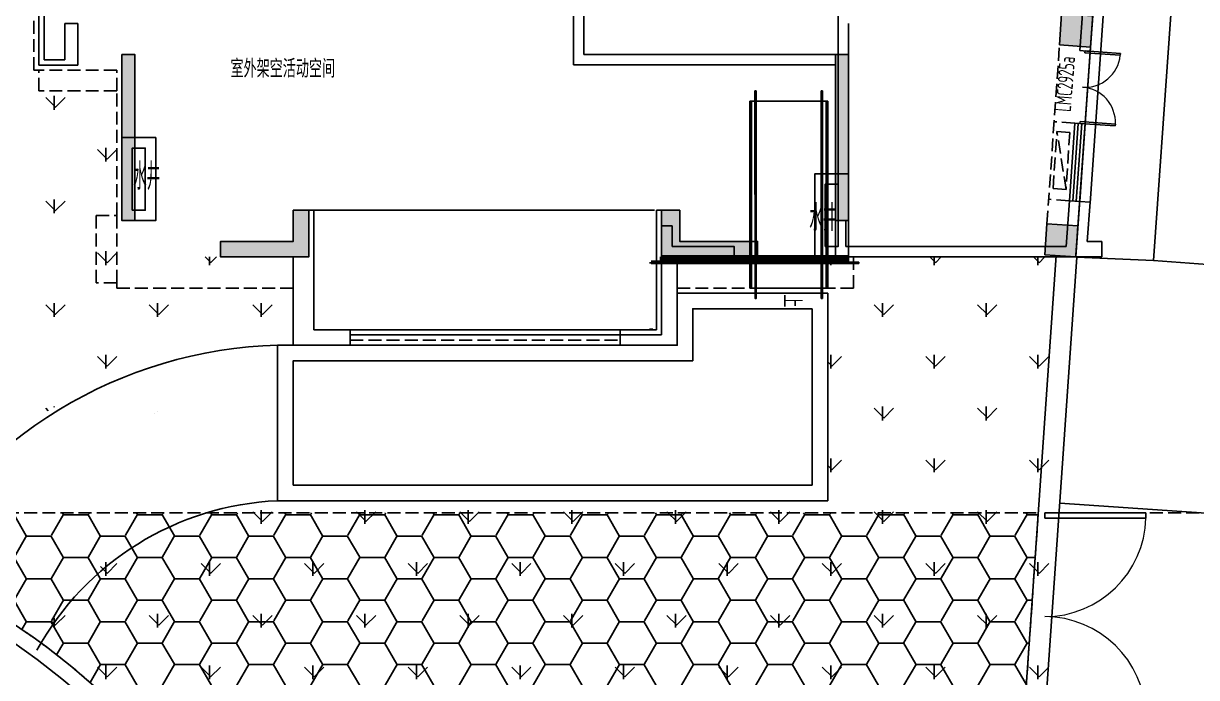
# Model space of a CAD drawing. Header units: millimetres. Extents: x 36720183 to 38160956, y 58934012 to 60388477.
# Drawn here: x 37348891 to 37371499, y 59343914 to 59356518 of the extents above; entities that cross this region are included whole.
import ezdxf

# ---------------------------------------------------------------- set-up
doc = ezdxf.new("R2010")
doc.units = ezdxf.units.MM
doc.header["$LTSCALE"] = 1000
doc.header["$MEASUREMENT"] = 0
for name, pattern in [('ACAD_ISO04W100', [30, 24, -3, 0, -3]), ('DASH', [0.35, 0.25, -0.1]), ('X-A7-L1-PLAN$0$DOTE', [2.42, 2, -0.2, 0.02, -0.2])]:
    doc.linetypes.add(name, pattern=pattern)
for name, color, linetype in [('@ 绿化', 8, 'Continuous'), ('@YL', 2, 'Continuous'), ('@围墙', 5, 'Continuous'), ('@植草板', 8, 'Continuous'), ('C_Wall', 6, 'Continuous'), ('COLUMN', 9, 'Continuous'), ('CURTWALL', 4, 'Continuous'), ('DL_道路中线_支路网_', 4, 'ACAD_ISO04W100'), ('DL_道路红线_干道网_', 6, 'Continuous'), ('PUB_HATCH', 8, 'Continuous'), ('PUB_TEXT', 7, 'Continuous'), ('STAIR', 2, 'Continuous'), ('TEXT', 1, 'Continuous'), ('WALL', 4, 'Continuous'), ('WINDOW', 2, 'Continuous'), ('WINDOW_TEXT', 3, 'Continuous'), ('X-A7-L1-PLAN$0$240_STAIR_R', 1, 'Continuous'), ('X-A7-L1-PLAN$0$dote', 1, 'X-A7-L1-PLAN$0$DOTE'), ('扑救面', 2, 'Continuous'), ('空调机位', 7, 'Continuous'), ('线脚', 6, 'Continuous'), ('裙楼挑廊', 7, 'Continuous'), ('首层轮廓', 6, 'Continuous')]:
    doc.layers.add(name, color=color, linetype=linetype)
doc.layers.add('X-A7-L1-PLAN$0$230_Floors', color=1, linetype='Continuous', lineweight=50)
doc.styles.add('_TCH_DIM', font='SIMPLEX', dxfattribs={"bigfont": 'GBCBIG'})
doc.styles.get("Standard").update_dxf_attribs({"font": 'gbenor.shx', "bigfont": 'gbcbig.shx'})
pattern_1 = [(90, (0, 0), (-997.795475, 997.795475), [264.58066, -1731.01015]), (45, (0, 0), (-997.796155, 997.796155), [264.58066, -1146.51615]), (135, (0, 0), (-997.796155, -997.796155), [264.58066, -1146.51615])]
pattern_2 = [(0, (0, 0), (714.375, 412.4445), [476.25, -952.5]), (120, (0, 0), (-714.3749147, 412.4446478), [476.25, -952.5]), (60, (0, 0), (8.53e-05, 824.8891478), [-952.5, 476.25])]

# ---------------------------------------------------------------- blocks, each defined once
blk = doc.blocks.new('_FZH')
blk.add_lwpolyline([(-0.5, -0.5), (0.5, -0.5), (0.5, 0.5), (-0.5, 0.5)], close=True)
at = {"layer": 'PUB_HATCH'}
blk.add_solid([(-0.5, -0.5), (0.5, -0.5), (-0.5, 0.5), (0.5, 0.5)], dxfattribs=at)
blk = doc.blocks.new('DKHG')
at = {"layer": '空调机位', "linetype": 'DASH'}
blk.add_lwpolyline([(37412915, 59399871), (37412665, 59399888), (37412740, 59400986), (37412989, 59400969)], close=True, dxfattribs=at)
blk.add_lwpolyline([(37412915, 59399871), (37412740, 59400986)], dxfattribs=at)
blk = doc.blocks.new('A$C7D1728FB')
at = {"layer": 'C_Wall'}
for points in [[(-6250, -16300), (-6250, -13100), (-6500, -13100), (-6500, -16300)], [(7500, -16300), (7500, -13100), (7250, -13100), (7250, -16300)], [(-3200, -16100), (-3200, -16700), (-4600, -16700), (-4600, -17000), (-2900, -17000), (-2900, -16100)], [(3900, -16100), (3900, -17000), (5600, -17000), (5600, -16700), (4250, -16700), (4250, -16100)]]:
    blk.add_hatch(color=256, dxfattribs=at).paths.add_polyline_path(points)
for points in [[(-6250, -16300), (-6250, -13100), (-6500, -13100), (-6500, -16300)], [(7500, -16300), (7500, -13100), (7250, -13100), (7250, -16300)], [(-3200, -16100), (-3200, -16700), (-4600, -16700), (-4600, -17000), (-2900, -17000), (-2900, -16100)], [(3900, -16100), (3900, -17000), (5600, -17000), (5600, -16700), (4250, -16700), (4250, -16100)]]:
    blk.add_lwpolyline(points, close=True, dxfattribs=at)
blk = doc.blocks.new('$DorLib2D$00000002')
for p, q in [((-0.5, 0), (-0.5, 0.4875)), ((-0.475, 0.4875), (-0.5, 0.4875)), ((-0.475, 0), (-0.475, 0.4875)), ((0.475, 0), (0.475, 0.4875)), ((0.475, 0.4875), (0.5, 0.4875)), ((0.5, 0), (0.5, 0.4875)), ((-0.5, 0), (-0.475, 0)), ((0.5, 0), (0.475, 0))]:
    blk.add_line(p, q)
at = {"lineweight": 13}
for centre, start, end in [((-0.4875, 0), 0, 88.53072), ((0.4875, 0), 91.46928, 180)]:
    blk.add_arc(centre, 0.4875, start, end, dxfattribs=at)
blk = doc.blocks.new('T2T3scpm')
at = {"layer": '@YL', "color": 6, "ltscale": 0.2}
for p, q in [((173719, 31694), (173242, 24896)), ((173047, 27832), (173246, 27818))]:
    blk.add_line(p, q, dxfattribs=at)
at = {"layer": 'C_Wall', "color": 6}
blk.add_lwpolyline([(168586, 27756), (168586, 24556), (168386, 24556), (168386, 27756)], close=True, dxfattribs=at)
blk.add_lwpolyline([(165186, 24056), (166386, 24056), (166386, 23856), (164986, 23856), (164986, 24456), (165186, 24456), (165186, 24056)], dxfattribs=at)
at = {"layer": 'CURTWALL', "color": 6}
for p, q in [((173047, 27832), (173246, 27818)), ((172949, 26435), (172844, 24939)), ((173015, 26431), (172910, 24934)), ((173148, 26421), (172949, 26435)), ((173082, 26426), (172977, 24930)), ((173043, 24925), (173148, 26421))]:
    blk.add_line(p, q, dxfattribs=at)
at = {"layer": 'STAIR', "color": 6}
for p, q in [((173148, 26421), (173246, 27818)), ((158286, 24755), (164847, 24755)), ((158986, 22455), (164186, 22455))]:
    blk.add_line(p, q, dxfattribs=at)
at = {"layer": 'WALL', "color": 6}
for p, q in [((152986, 27555), (152986, 30555)), ((153086, 27655), (153086, 30455)), ((163286, 28756), (163286, 27556)), ((163486, 27756), (163486, 28756)), ((168386, 27156), (168386, 28556)), ((173103, 28630), (173047, 27832)), ((173302, 28616), (173246, 27818)), ((153486, 28355), (153486, 27655)), ((153736, 28355), (153486, 28355)), ((153736, 28355), (153736, 27555)), ((168586, 27056), (168586, 28356)), ((173246, 27818), (173047, 27832)), ((153486, 27655), (153086, 27655)), ((168336, 27756), (163486, 27756)), ((168336, 27556), (168336, 27756)), ((153736, 27555), (152986, 27555)), ((168336, 27556), (163286, 27556)), ((172844, 24939), (172782, 24056)), ((173243, 24911), (172844, 24939)), ((173243, 24911), (173190, 24156)), ((158286, 24755), (158186, 24755)), ((158286, 24755), (158286, 22455)), ((164886, 24755), (164986, 24756)), ((164886, 24755), (164886, 22455)), ((168336, 23856), (168336, 24556)), ((168336, 24556), (168536, 24556)), ((168536, 24056), (168536, 24556)), ((172782, 24056), (168536, 24056)), ((173469, 24156), (173190, 24156)), ((173469, 23856), (173469, 24156)), ((157886, 23855), (157886, 22155)), ((164986, 23856), (168486, 23856)), ((165286, 23855), (165286, 22155)), ((172969, 23856), (168336, 23856)), ((173469, 23856), (172969, 23856)), ((158286, 22455), (158986, 22455)), ((158986, 22455), (158986, 22155)), ((164886, 22455), (164186, 22455)), ((164186, 22455), (164186, 22155)), ((158986, 22155), (157886, 22155)), ((164186, 22155), (165286, 22155))]:
    blk.add_line(p, q, dxfattribs=at)
for points in [[(154586, 24556), (155236, 24556), (155236, 26156), (154586, 26156)], [(154783, 24756), (155033, 24756), (155033, 25956), (154783, 25956)], [(167938, 23856), (168588, 23856), (168588, 25456), (167938, 25456)], [(168136, 24056), (168386, 24056), (168386, 25256), (168136, 25256)]]:
    blk.add_lwpolyline(points, close=True, dxfattribs=at)
blk.add_lwpolyline([(166686, 24155), (166835, 24155), (166835, 23856), (166686, 23856)], dxfattribs=at)
at = {"layer": 'WINDOW', "color": 6, "linetype": 'DASH'}
blk.add_line((158986, 22255), (164186, 22256), dxfattribs=at)
for points in [[(154486, 27056), (152986, 27056), (152986, 27456)], [(154486, 23356), (154086, 23356), (154086, 24656), (154486, 24656)]]:
    blk.add_lwpolyline(points, dxfattribs=at)
at = {"layer": 'X-A7-L1-PLAN$0$230_Floors', "color": 6}
for p, q in [((164785, 23731), (164785, 23756)), ((168586, 23756), (164785, 23756)), ((164785, 23731), (164785, 23756)), ((164985, 23756), (164985, 23856)), ((168586, 23856), (164985, 23856)), ((168586, 23826), (164985, 23826)), ((164785, 22455), (164785, 22480))]:
    blk.add_line(p, q, dxfattribs=at)
at = {"layer": 'X-A7-L1-PLAN$0$240_STAIR_R', "color": 6}
blk.add_lwpolyline([(168586, 23856), (168586, 23756)], dxfattribs=at)
at = {"layer": 'X-A7-L1-PLAN$0$dote', "color": 6, "linetype": 'ByBlock'}
for p, q in [((166785, 27056), (166810, 27056)), ((168061, 27056), (168086, 27056)), ((168086, 23256), (168086, 27056)), ((166686, 23256), (166686, 26856)), ((166686, 26856), (166785, 26856)), ((166716, 23256), (166716, 26856)), ((166810, 26856), (168061, 26856)), ((168186, 26856), (168086, 26856)), ((168156, 23256), (168156, 26856)), ((168186, 23256), (168186, 26856)), ((164985, 22481), (164985, 23731)), ((164985, 22480), (164985, 23731)), ((166686, 23256), (166786, 23256)), ((166811, 23256), (168061, 23256)), ((168186, 23256), (168086, 23256))]:
    blk.add_line(p, q, dxfattribs=at)
for points in [[(166810, 27056), (166811, 23056), (166786, 23056), (166785, 27056)], [(168061, 27056), (168061, 23056), (168086, 23056), (168086, 27056)], [(164785, 23731), (168785, 23731), (168785, 23756), (164785, 23756)], [(164985, 22355), (164985, 22455)]]:
    blk.add_lwpolyline(points, dxfattribs=at)
at = {"layer": '线脚', "color": 6, "linetype": 'DASH'}
for points in [[(152986, 27456), (152886, 27456), (152886, 30656), (156086, 30656), (156086, 33256), (156386, 33256), (156386, 34006), (153786, 34006), (153786, 34856), (152186, 34856)], [(154486, 27056), (154486, 27456), (152986, 27456)], [(154486, 24656), (154486, 27056)], [(154486, 23356), (154486, 24656)], [(168686, 23856), (168686, 23356)], [(157886, 23256), (154486, 23256), (154486, 23356)], [(168686, 23356), (168686, 23256), (165286, 23256)]]:
    blk.add_lwpolyline(points, dxfattribs=at)
at = {"layer": '裙楼挑廊', "color": 6, "linetype": 'DASH'}
for p, q in [((172949, 26435), (172550, 26463)), ((172844, 24939), (172445, 24967))]:
    blk.add_line(p, q, dxfattribs=at)
blk.add_lwpolyline([(172412, 24496), (172654, 27943)], dxfattribs=at)
at = {"layer": '首层轮廓', "color": 6}
for p, q in [((168586, 27556), (168586, 23856)), ((168586, 23856), (164985, 23856)), ((164985, 23856), (164985, 22356)), ((164985, 22356), (158986, 22356))]:
    blk.add_line(p, q, dxfattribs=at)
at = {"layer": '@YL', "color": 6, "rotation": 0.09253556644942679}
blk.add_blockref('DKHG', (-37144152, -59435058), dxfattribs=at)
at = {"layer": 'C_Wall', "color": 6}
blk.add_blockref('A$C7D1728FB', (161086, 40856), dxfattribs=at)
at = {"layer": 'COLUMN', "color": 6, "xscale": 599.9999999767169, "yscale": 599.9999999767169, "zscale": 599.9999999767169, "rotation": 356.1084516548415}
for p in [(172974, 28221), (172688, 24176)]:
    blk.add_blockref('_FZH', p, dxfattribs=at)
at = {"layer": 'WINDOW', "color": 6, "xscale": 1400, "yscale": 1400, "zscale": 1400, "rotation": 265.9863580090642}
blk.add_blockref('$DorLib2D$00000002', (173097, 27127), dxfattribs=at)
at = {"layer": 'PUB_TEXT', "color": 6, "style": '_TCH_DIM', "width": 0.705882}
for p in [(154801, 25153), (167832, 24354)]:
    blk.add_text('水井', height=511.8, dxfattribs=at).set_placement(p)
at = {"layer": 'TEXT', "color": 6}
blk.add_text('室外架空活动空间', height=350, dxfattribs=at).set_placement((156677, 27311))
blk.add_text('上', height=350, rotation=270.0018, dxfattribs=at).set_placement((167324, 23135))
at = {"layer": 'WINDOW_TEXT', "color": 6, "width": 0.7}
blk.add_text('LMC2925a', height=300, rotation=85.4503, dxfattribs=at).set_placement((172872, 26647))

msp = doc.modelspace()

# ---------------------------------------------------------------- hatches: boundary and pattern name
at = {"layer": '@ 绿化', "linetype": 'Continuous'}
h = msp.add_hatch(dxfattribs=at)
h.set_pattern_fill('GRASS', color=256, scale=500, style=0)
h.set_pattern_definition(pattern_1)
edge = h.paths.add_edge_path()
edge.add_line((37217119, 59335836), (37223932, 59334517))
edge.add_arc((37228396, 59335084), 4500, 35.7009, 187.2319, ccw=False)
edge.add_arc((37218578, 59342300), 14233, 341.1851, 390.8676)
edge.add_arc((37240470, 59355385), 11272, 113.8005, 210.8676, ccw=False)
edge.add_arc((37232079, 59374411), 9522, 293.8005, 402.5476)
edge.add_arc((37239934, 59387295), 6500, 90, 262.5783, ccw=False)
edge.add_line((37239934, 59393795), (37254746, 59386274))
edge.add_line((37254746, 59386274), (37257980, 59389006))
edge.add_line((37257980, 59389006), (37261065, 59391356))
edge.add_line((37261065, 59391356), (37268225, 59392102))
edge.add_line((37268225, 59392102), (37268225, 59394602))
edge.add_line((37268225, 59394602), (37308225, 59394602))
edge.add_line((37308225, 59394602), (37308225, 59392102))
edge.add_line((37308225, 59392102), (37316309, 59392102))
edge.add_line((37316309, 59392102), (37311741, 59396635))
edge.add_line((37311741, 59396635), (37284849, 59397181))
edge.add_line((37284849, 59397181), (37284849, 59402782))
edge.add_line((37284849, 59402782), (37310149, 59402316))
edge.add_line((37310149, 59402316), (37312700, 59402159))
edge.add_arc((37305436, 59385237), 18416, 34.8847, 66.7682, ccw=False)
edge.add_arc((37326650, 59400027), 7445, 214.8847, 238.0961)
edge.add_arc((37328376, 59402800), 10712, 238.0961, 267.1565)
edge.add_line((37327845, 59392102), (37327845, 59394602))
edge.add_line((37327845, 59394602), (37357845, 59394602))
edge.add_line((37357845, 59394602), (37357845, 59392102))
edge.add_line((37357845, 59392102), (37364847, 59392102))
edge.add_line((37364847, 59392102), (37360783, 59396039))
edge.add_line((37360783, 59396039), (37333926, 59396576))
edge.add_line((37333926, 59396576), (37333926, 59402177))
edge.add_line((37333926, 59402177), (37359226, 59401711))
edge.add_line((37359226, 59401711), (37360821, 59401687))
edge.add_arc((37360146, 59393500), 8214, 36.6623, 85.287, ccw=False)
edge.add_arc((37377160, 59403827), 11750, 207.4772, 266.2102)
edge.add_line((37376383, 59392102), (37378551, 59392102))
edge.add_line((37378551, 59392102), (37381959, 59392772))
edge.add_line((37381959, 59392772), (37382925, 59406963))
edge.add_line((37382925, 59406963), (37234493, 59409016))
edge.add_line((37234493, 59409016), (37217119, 59335836))
h = msp.add_hatch(dxfattribs=at)
h.set_pattern_fill('GRASS', color=256, scale=500, style=0)
h.set_pattern_definition(pattern_1)
edge = h.paths.add_edge_path()
edge.add_line((37311079, 59347087), (37301680, 59347087))
edge.add_line((37301680, 59347087), (37301680, 59386102))
edge.add_line((37301680, 59386102), (37376605, 59386102))
edge.add_line((37376605, 59386102), (37376605, 59386102))
edge.add_line((37376605, 59386102), (37376918, 59386102))
edge.add_arc((37376918, 59377103), 8999, 59.9604, 90.0011, ccw=False)
edge.add_line((37381423, 59384893), (37380990, 59378518))
edge.add_line((37380990, 59378518), (37353317, 59378518))
edge.add_line((37353317, 59378518), (37353290, 59379918))
edge.add_line((37353290, 59379918), (37349890, 59379918))
edge.add_line((37349890, 59379918), (37349890, 59378818))
edge.add_line((37349890, 59378818), (37346690, 59378818))
edge.add_line((37346690, 59378818), (37346662, 59377418))
edge.add_line((37346662, 59377418), (37343789, 59377418))
edge.add_line((37343789, 59377418), (37343804, 59374118))
edge.add_line((37343804, 59374118), (37342489, 59374118))
edge.add_line((37342489, 59374118), (37342490, 59371219))
edge.add_line((37342490, 59371219), (37344690, 59371218))
edge.add_line((37344690, 59371218), (37344690, 59369718))
edge.add_line((37344690, 59369718), (37339689, 59369718))
edge.add_line((37339689, 59369718), (37339689, 59367118))
edge.add_line((37339689, 59367118), (37335781, 59367118))
edge.add_line((37335781, 59367118), (37335780, 59369718))
edge.add_line((37335780, 59369718), (37330780, 59369718))
edge.add_line((37330780, 59369718), (37330780, 59371218))
edge.add_line((37330780, 59371218), (37332980, 59371218))
edge.add_line((37332980, 59371218), (37332980, 59374118))
edge.add_line((37332980, 59374118), (37331680, 59374118))
edge.add_line((37331680, 59374118), (37331681, 59377418))
edge.add_line((37331681, 59377418), (37328780, 59377418))
edge.add_line((37328780, 59377418), (37328780, 59378818))
edge.add_line((37328780, 59378818), (37325580, 59378818))
edge.add_line((37325580, 59378818), (37325580, 59379918))
edge.add_line((37325580, 59379918), (37322180, 59379918))
edge.add_line((37322180, 59379918), (37322180, 59378518))
edge.add_line((37322180, 59378518), (37319280, 59378518))
edge.add_line((37319280, 59378518), (37319280, 59375018))
edge.add_line((37319280, 59375018), (37317981, 59375018))
edge.add_line((37317981, 59375018), (37317981, 59372318))
edge.add_line((37317981, 59372318), (37320180, 59372318))
edge.add_line((37320180, 59372318), (37320180, 59369218))
edge.add_line((37320180, 59369218), (37317980, 59369218))
edge.add_line((37317980, 59369218), (37317980, 59367718))
edge.add_line((37317980, 59367718), (37316279, 59367718))
edge.add_line((37316279, 59367718), (37316279, 59370718))
edge.add_line((37316279, 59370718), (37312079, 59370716))
edge.add_line((37312079, 59370716), (37312079, 59368318))
edge.add_line((37312079, 59368318), (37309180, 59368312))
edge.add_line((37309180, 59368312), (37309180, 59367818))
edge.add_line((37309180, 59367818), (37305680, 59367818))
edge.add_line((37305680, 59367818), (37305680, 59363718))
edge.add_line((37305680, 59363718), (37307581, 59363718))
edge.add_line((37307581, 59363718), (37307581, 59361118))
edge.add_line((37307581, 59361118), (37312280, 59361118))
edge.add_line((37312280, 59361118), (37312280, 59358718))
edge.add_line((37312280, 59358718), (37309680, 59358718))
edge.add_line((37309680, 59358718), (37309580, 59358718))
edge.add_line((37309580, 59358718), (37309580, 59355718))
edge.add_line((37309580, 59355718), (37310680, 59355718))
edge.add_line((37310680, 59355718), (37310681, 59352018))
edge.add_line((37310681, 59352018), (37311079, 59352018))
edge.add_line((37311079, 59352018), (37311079, 59349018))
edge.add_line((37311079, 59349018), (37311079, 59347087))
h = msp.add_hatch(dxfattribs=at)
h.set_pattern_fill('GRASS', color=256, scale=500, style=0)
h.set_pattern_definition(pattern_1)
edge = h.paths.add_edge_path()
edge.add_line((37321187, 59347087), (37341597, 59347087))
edge.add_arc((37341597, 59334295), 12792, 67.0941, 89.9998, ccw=False)
edge.add_line((37346576, 59346079), (37346618, 59346153))
edge.add_arc((37353978, 59341934), 8483, 91.2727, 150.1762, ccw=False)
edge.add_line((37353790, 59350415), (37353790, 59352018))
edge.add_line((37353790, 59352018), (37350790, 59352018))
edge.add_line((37350790, 59352018), (37350790, 59355718))
edge.add_line((37350790, 59355718), (37349690, 59355718))
edge.add_line((37349690, 59355718), (37349690, 59358718))
edge.add_line((37349690, 59358718), (37352389, 59358718))
edge.add_line((37352389, 59358718), (37352389, 59362268))
edge.add_line((37352389, 59362268), (37350090, 59362268))
edge.add_line((37350090, 59362268), (37350089, 59363118))
edge.add_line((37350089, 59363118), (37348390, 59363118))
edge.add_line((37348390, 59363118), (37348390, 59360118))
edge.add_line((37348390, 59360118), (37344190, 59360118))
edge.add_line((37344190, 59360118), (37344190, 59362518))
edge.add_line((37344190, 59362518), (37341290, 59362518))
edge.add_line((37341290, 59362518), (37341290, 59363018))
edge.add_line((37341290, 59363018), (37334180, 59363018))
edge.add_line((37334180, 59363018), (37334180, 59362518))
edge.add_line((37334180, 59362518), (37331280, 59362518))
edge.add_line((37331280, 59362518), (37331280, 59362118))
edge.add_line((37331280, 59362118), (37327080, 59362118))
edge.add_line((37327080, 59362118), (37327080, 59362268))
edge.add_line((37327080, 59362268), (37325380, 59362268))
edge.add_line((37325380, 59362268), (37325380, 59362268))
edge.add_line((37325380, 59362268), (37322980, 59362268))
edge.add_line((37322980, 59362268), (37322980, 59361318))
edge.add_line((37322980, 59361318), (37323080, 59361318))
edge.add_line((37323080, 59361318), (37323080, 59358718))
edge.add_line((37323080, 59358718), (37325780, 59358718))
edge.add_line((37325780, 59358718), (37325780, 59356647))
edge.add_line((37325780, 59356647), (37326180, 59356647))
edge.add_line((37326180, 59356647), (37326180, 59355218))
edge.add_line((37326180, 59355218), (37324680, 59355218))
edge.add_line((37324680, 59355218), (37324681, 59352018))
edge.add_line((37324681, 59352018), (37321680, 59352018))
edge.add_line((37321680, 59352018), (37321680, 59350518))
edge.add_line((37321680, 59350518), (37321187, 59350518))
edge.add_line((37321187, 59350518), (37321187, 59347087))
h = msp.add_hatch(dxfattribs=at)
h.set_pattern_fill('GRASS', color=256, scale=500, style=0)
h.set_pattern_definition(pattern_1)
edge = h.paths.add_edge_path()
edge.add_line((37349191, 59344608), (37349358, 59344883))
edge.add_arc((37354036, 59341846), 5578, 92.5347, 147.0047, ccw=False)
edge.add_line((37353790, 59347418), (37364390, 59347418))
edge.add_line((37364390, 59347418), (37364390, 59352018))
edge.add_line((37364390, 59352018), (37367790, 59352018))
edge.add_line((37367790, 59352018), (37367790, 59351989))
edge.add_line((37367790, 59351989), (37367790, 59352008))
edge.add_line((37367790, 59352008), (37369192, 59352017))
edge.add_line((37369192, 59352017), (37368196, 59337649))
edge.add_line((37368196, 59337649), (37364761, 59337649))
edge.add_line((37364761, 59337649), (37364761, 59340149))
edge.add_line((37364761, 59340149), (37362261, 59340149))
edge.add_line((37362261, 59340149), (37362261, 59338534))
edge.add_line((37362261, 59338534), (37358261, 59338534))
edge.add_line((37358261, 59338534), (37358261, 59340149))
edge.add_line((37358261, 59340149), (37355761, 59340149))
edge.add_line((37355761, 59340149), (37355761, 59337649))
edge.add_line((37355761, 59337649), (37354057, 59337649))
edge.add_line((37354057, 59337649), (37353984, 59337895))
edge.add_arc((37341555, 59334087), 13000, 17.0319, 54.0278)
at = {"layer": '@植草板'}
h = msp.add_hatch(dxfattribs=at)
h.set_pattern_fill('HONEY', color=8, scale=300)
h.set_pattern_definition(pattern_2)
edge = h.paths.add_edge_path()
edge.add_arc((37268462, 59374602), 11500, 90, 127.6908, ccw=False)
edge.add_line((37268462, 59386102), (37369790, 59386102))
edge.add_line((37369790, 59386102), (37369790, 59383702))
edge.add_line((37369790, 59383702), (37304561, 59383702))
edge.add_arc((37310680, 59377102), 9000, 132.8315, 172.3179)
edge.add_arc((37310677, 59377102), 8998, 172.3179, 180.0016)
edge.add_line((37301680, 59377102), (37301680, 59356035))
edge.add_arc((37310680, 59356087), 9000, 180.3348, 270)
edge.add_line((37310680, 59347087), (37293680, 59347088))
edge.add_line((37293680, 59347088), (37293680, 59383702))
edge.add_line((37293680, 59383702), (37261514, 59383765))
h = msp.add_hatch(dxfattribs=at)
h.set_pattern_fill('HONEY', color=8, scale=300)
h.set_pattern_definition(pattern_2)
edge = h.paths.add_edge_path()
edge.add_line((37341555, 59347087), (37368449, 59347087))
edge.add_line((37368449, 59347087), (37368172, 59343087))
edge.add_line((37368172, 59343087), (37350935, 59343087))
edge.add_arc((37341555, 59334087), 13000, 43.8131, 90)

# ---------------------------------------------------------------- linework, layer by layer
at = {"color": 8}
for p, q in [((37368573, 59347087), (37370523, 59347087)), ((37368573, 59347087), (37368573, 59346987)), ((37368573, 59346987), (37370523, 59346987)), ((37370523, 59346987), (37370523, 59347087))]:
    msp.add_line(p, q, dxfattribs=at)
at = {"color": 8, "lineweight": 13}
for centre, start, end in [((37368573, 59347037), 270, 358.5307), ((37368573, 59343137), 1.4693, 90)]:
    msp.add_arc(centre, 1950, start, end, dxfattribs=at)
at = {"layer": '@YL'}
for points in [[(37369174, 59352052), (37369776, 59360619), (37369790, 59360815), (37369790, 59378518)], [(37370670, 59351947), (37371272, 59360514), (37371290, 59360762), (37371290, 59378518)], [(37370670, 59351947), (37369192, 59352017)], [(37370670, 59351947), (37371708, 59351874)], [(37364390, 59351321), (37364390, 59347321), (37353790, 59347321), (37353790, 59350318), (37361490, 59350318), (37361490, 59351321), (37364390, 59351321)]]:
    msp.add_lwpolyline(points, dxfattribs=at)
msp.add_lwpolyline([(37364090, 59351021), (37364090, 59347621), (37354090, 59347621), (37354090, 59350018), (37361790, 59350018), (37361790, 59351021)], close=True, dxfattribs=at)
for points in [[(37353790, 59350318, 0.26573), (37346530, 59345900, 0.257573)], [(37353790, 59347321, 0.261475), (37349151, 59344440, 0.094431)]]:
    msp.add_lwpolyline(points, format="xyb", dxfattribs=at)
at = {"layer": '@YL', "color": 8}
msp.add_lwpolyline([(37368863, 59347273), (37378826, 59346596)], dxfattribs=at)
at = {"layer": '@YL', "linetype": 'DASH'}
msp.add_lwpolyline([(37341555, 59347087), (37368449, 59347087), (37368172, 59343087), (37350935, 59343087, 0.204302), (37341555, 59347087, 2.360794)], format="xyb", dxfattribs=at)
at = {"layer": '@YL'}
msp.add_arc((37341555, 59334087), 13000, 0, 90, dxfattribs=at)
at = {"layer": '@YL', "color": 8}
msp.add_arc((37341555, 59334087), 12700, 0, 90, dxfattribs=at)
at = {"layer": '@围墙'}
for points in [[(37367858, 59338562), (37368793, 59352045)], [(37368257, 59338534), (37369192, 59352017)]]:
    msp.add_lwpolyline(points, dxfattribs=at)
at = {"layer": 'DL_道路中线_支路网_', "color": 8}
msp.add_arc((37341555, 59334087), 11000, 0, 90.0002, dxfattribs=at)
at = {"layer": 'DL_道路红线_干道网_', "color": 8}
msp.add_lwpolyline([(37369171, 59352018), (37369790, 59360818), (37369790, 59378518)], dxfattribs=at)
at = {"layer": '扑救面', "color": 8, "linetype": 'DASH'}
msp.add_lwpolyline([(37368850, 59347087), (37378860, 59347096)], dxfattribs=at)

# ---------------------------------------------------------------- block references
msp.add_blockref('T2T3scpm', (37196204, 59328162))

doc.saveas('drawing.dxf')
